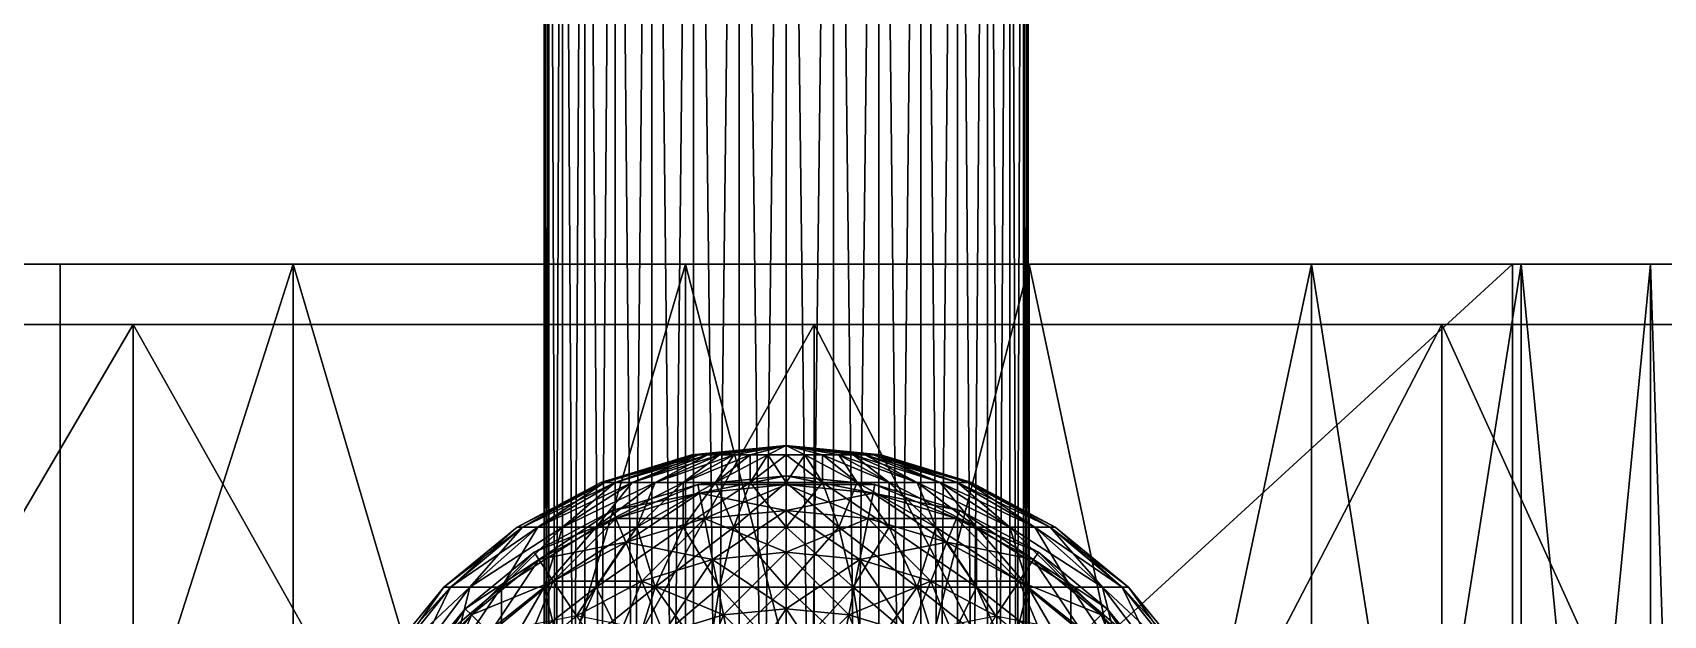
# Model space of a CAD drawing. Header units: millimetres. Extents: x -510 to 550, y -577 to 577.
# Drawn here: x 20.1 to 74, y 500.4 to 519.6 of the extents above; entities that cross this region are included whole.
import ezdxf

# ---------------------------------------------------------------- set-up
doc = ezdxf.new("R2010")
doc.units = ezdxf.units.MM
for name, color, linetype, true_color in [('mid_left_caster_housing', 7, 'Continuous', 0x5c6b75), ('middle_left_fork_top', 7, 'Continuous', 0x5c6b75), ('structure_left_middle_bridge', 7, 'Continuous', 0x5c6b75), ('structure_left_middle_kingpin', 7, 'Continuous', 0x5c6b75), ('wheel_mid_left_visual_0', 7, 'Continuous', 0x14171a), ('wheel_mid_left_visual_1', 7, 'Continuous', 0x7a858c)]:
    doc.layers.add(name, color=color, linetype=linetype, true_color=true_color)

msp = doc.modelspace()

# ---------------------------------------------------------------- linework, layer by layer
at = {"layer": 'mid_left_caster_housing', "true_color": 0x5c6b75}
for points in [[(21, 468, -138), (69, 512, -138), (69, 468, -138)], [(21, 468, -138), (21, 512, -138), (69, 512, -138)], [(21, 468, -82), (69, 468, -82), (69, 512, -82)], [(21, 468, -82), (69, 512, -82), (21, 512, -82)], [(69, 512, -138), (21, 512, -138), (21, 512, -82)], [(69, 512, -138), (21, 512, -82), (69, 512, -82)], [(21, 512, -138), (21, 468, -138), (21, 468, -82)], [(21, 512, -138), (21, 468, -82), (21, 512, -82)], [(69, 468, -138), (69, 512, -138), (69, 512, -82)], [(69, 468, -138), (69, 512, -82), (69, 468, -82)]]:
    msp.add_3dface(points, dxfattribs=at)
at = {"layer": 'middle_left_fork_top', "true_color": 0x5c6b75}
for points in [[(37.154, 555, -143.439), (37, 555, -145), (37, 425, -145)], [(37.154, 555, -143.439), (37, 425, -145), (37.154, 425, -143.439)], [(37, 555, -145), (37.154, 555, -146.561), (37.154, 425, -146.561)], [(37, 555, -145), (37.154, 425, -146.561), (37, 425, -145)], [(37.609, 555, -141.939), (37.154, 555, -143.439), (37.154, 425, -143.439)], [(37.609, 555, -141.939), (37.154, 425, -143.439), (37.609, 425, -141.939)], [(37.154, 555, -146.561), (37.609, 555, -148.061), (37.609, 425, -148.061)], [(37.154, 555, -146.561), (37.609, 425, -148.061), (37.154, 425, -146.561)], [(38.348, 555, -140.555), (37.609, 555, -141.939), (37.609, 425, -141.939)], [(38.348, 555, -140.555), (37.609, 425, -141.939), (38.348, 425, -140.555)], [(37.609, 555, -148.061), (38.348, 555, -149.445), (38.348, 425, -149.445)], [(37.609, 555, -148.061), (38.348, 425, -149.445), (37.609, 425, -148.061)], [(39.343, 555, -139.343), (38.348, 555, -140.555), (38.348, 425, -140.555)], [(39.343, 555, -139.343), (38.348, 425, -140.555), (39.343, 425, -139.343)], [(38.348, 555, -149.445), (39.343, 555, -150.657), (39.343, 425, -150.657)], [(38.348, 555, -149.445), (39.343, 425, -150.657), (38.348, 425, -149.445)], [(40.555, 555, -138.348), (39.343, 555, -139.343), (39.343, 425, -139.343)], [(40.555, 555, -138.348), (39.343, 425, -139.343), (40.555, 425, -138.348)], [(39.343, 555, -150.657), (40.555, 555, -151.652), (40.555, 425, -151.652)], [(39.343, 555, -150.657), (40.555, 425, -151.652), (39.343, 425, -150.657)], [(41.939, 555, -137.609), (40.555, 555, -138.348), (40.555, 425, -138.348)], [(41.939, 555, -137.609), (40.555, 425, -138.348), (41.939, 425, -137.609)], [(40.555, 555, -151.652), (41.939, 555, -152.391), (41.939, 425, -152.391)], [(40.555, 555, -151.652), (41.939, 425, -152.391), (40.555, 425, -151.652)], [(43.439, 555, -137.154), (41.939, 555, -137.609), (41.939, 425, -137.609)], [(43.439, 555, -137.154), (41.939, 425, -137.609), (43.439, 425, -137.154)], [(41.939, 555, -152.391), (43.439, 555, -152.846), (43.439, 425, -152.846)], [(41.939, 555, -152.391), (43.439, 425, -152.846), (41.939, 425, -152.391)], [(45, 555, -137), (43.439, 555, -137.154), (43.439, 425, -137.154)], [(45, 555, -137), (43.439, 425, -137.154), (45, 425, -137)], [(43.439, 555, -152.846), (45, 555, -153), (45, 425, -153)], [(43.439, 555, -152.846), (45, 425, -153), (43.439, 425, -152.846)], [(46.561, 555, -137.154), (45, 555, -137), (45, 425, -137)], [(46.561, 555, -137.154), (45, 425, -137), (46.561, 425, -137.154)], [(45, 555, -153), (46.561, 555, -152.846), (46.561, 425, -152.846)], [(45, 555, -153), (46.561, 425, -152.846), (45, 425, -153)], [(48.061, 555, -137.609), (46.561, 555, -137.154), (46.561, 425, -137.154)], [(48.061, 555, -137.609), (46.561, 425, -137.154), (48.061, 425, -137.609)], [(46.561, 555, -152.846), (48.061, 555, -152.391), (48.061, 425, -152.391)], [(46.561, 555, -152.846), (48.061, 425, -152.391), (46.561, 425, -152.846)], [(49.445, 555, -138.348), (48.061, 555, -137.609), (48.061, 425, -137.609)], [(49.445, 555, -138.348), (48.061, 425, -137.609), (49.445, 425, -138.348)], [(48.061, 555, -152.391), (49.445, 555, -151.652), (49.445, 425, -151.652)], [(48.061, 555, -152.391), (49.445, 425, -151.652), (48.061, 425, -152.391)], [(50.657, 555, -139.343), (49.445, 555, -138.348), (49.445, 425, -138.348)], [(50.657, 555, -139.343), (49.445, 425, -138.348), (50.657, 425, -139.343)], [(49.445, 555, -151.652), (50.657, 555, -150.657), (50.657, 425, -150.657)], [(49.445, 555, -151.652), (50.657, 425, -150.657), (49.445, 425, -151.652)], [(51.652, 555, -140.555), (50.657, 555, -139.343), (50.657, 425, -139.343)], [(51.652, 555, -140.555), (50.657, 425, -139.343), (51.652, 425, -140.555)], [(50.657, 555, -150.657), (51.652, 555, -149.445), (51.652, 425, -149.445)], [(50.657, 555, -150.657), (51.652, 425, -149.445), (50.657, 425, -150.657)], [(52.391, 555, -141.939), (51.652, 555, -140.555), (51.652, 425, -140.555)], [(52.391, 555, -141.939), (51.652, 425, -140.555), (52.391, 425, -141.939)], [(51.652, 555, -149.445), (52.391, 555, -148.061), (52.391, 425, -148.061)], [(51.652, 555, -149.445), (52.391, 425, -148.061), (51.652, 425, -149.445)], [(52.846, 555, -143.439), (52.391, 555, -141.939), (52.391, 425, -141.939)], [(52.846, 555, -143.439), (52.391, 425, -141.939), (52.846, 425, -143.439)], [(52.391, 555, -148.061), (52.846, 555, -146.561), (52.846, 425, -146.561)], [(52.391, 555, -148.061), (52.846, 425, -146.561), (52.391, 425, -148.061)], [(53, 555, -145), (52.846, 555, -143.439), (52.846, 425, -143.439)], [(53, 555, -145), (52.846, 425, -143.439), (53, 425, -145)], [(52.846, 555, -146.561), (53, 555, -145), (53, 425, -145)], [(52.846, 555, -146.561), (53, 425, -145), (52.846, 425, -146.561)]]:
    msp.add_3dface(points, dxfattribs=at)
at = {"layer": 'structure_left_middle_bridge', "true_color": 0x5c6b75}
for points in [[(41.939, 505.693, -109.391), (41.879, 505.693, -110), (38.877, 504.782, -110)], [(41.939, 505.693, -109.391), (38.877, 504.782, -110), (38.995, 504.782, -108.805)], [(41.879, 505.693, -110), (38.995, 504.782, -111.195), (38.877, 504.782, -110)], [(42.116, 505.693, -108.805), (41.939, 505.693, -109.391), (38.995, 504.782, -108.805)], [(42.116, 505.693, -108.805), (38.995, 504.782, -108.805), (39.343, 504.782, -107.657)], [(41.879, 505.693, -110), (41.939, 505.693, -110.609), (38.995, 504.782, -111.195)], [(41.939, 505.693, -110.609), (39.343, 504.782, -112.343), (38.995, 504.782, -111.195)], [(42.405, 505.693, -108.266), (42.116, 505.693, -108.805), (39.343, 504.782, -107.657)], [(42.405, 505.693, -108.266), (39.343, 504.782, -107.657), (39.909, 504.782, -106.598)], [(41.939, 505.693, -110.609), (42.116, 505.693, -111.195), (39.343, 504.782, -112.343)], [(42.116, 505.693, -111.195), (39.909, 504.782, -113.402), (39.343, 504.782, -112.343)], [(42.793, 505.693, -107.793), (42.405, 505.693, -108.266), (39.909, 504.782, -106.598)], [(42.793, 505.693, -107.793), (39.909, 504.782, -106.598), (40.67, 504.782, -105.67)], [(42.116, 505.693, -111.195), (42.405, 505.693, -111.734), (39.909, 504.782, -113.402)], [(42.405, 505.693, -111.734), (40.67, 504.782, -114.33), (39.909, 504.782, -113.402)], [(43.266, 505.693, -107.405), (42.793, 505.693, -107.793), (40.67, 504.782, -105.67)], [(43.266, 505.693, -107.405), (40.67, 504.782, -105.67), (41.598, 504.782, -104.909)], [(42.405, 505.693, -111.734), (42.793, 505.693, -112.207), (40.67, 504.782, -114.33)], [(42.793, 505.693, -112.207), (41.598, 504.782, -115.091), (40.67, 504.782, -114.33)], [(43.805, 505.693, -107.116), (43.266, 505.693, -107.405), (41.598, 504.782, -104.909)], [(43.805, 505.693, -107.116), (41.598, 504.782, -104.909), (42.657, 504.782, -104.343)], [(42.793, 505.693, -112.207), (43.266, 505.693, -112.595), (41.598, 504.782, -115.091)], [(43.266, 505.693, -112.595), (42.657, 504.782, -115.657), (41.598, 504.782, -115.091)], [(45, 506, -110), (41.879, 505.693, -110), (41.939, 505.693, -109.391)], [(45, 506, -110), (41.939, 505.693, -110.609), (41.879, 505.693, -110)], [(45, 506, -110), (41.939, 505.693, -109.391), (42.116, 505.693, -108.805)], [(45, 506, -110), (42.116, 505.693, -111.195), (41.939, 505.693, -110.609)], [(45, 506, -110), (42.116, 505.693, -108.805), (42.405, 505.693, -108.266)], [(45, 506, -110), (42.405, 505.693, -111.734), (42.116, 505.693, -111.195)], [(45, 506, -110), (42.405, 505.693, -108.266), (42.793, 505.693, -107.793)], [(45, 506, -110), (42.793, 505.693, -112.207), (42.405, 505.693, -111.734)], [(44.391, 505.693, -106.939), (43.805, 505.693, -107.116), (42.657, 504.782, -104.343)], [(44.391, 505.693, -106.939), (42.657, 504.782, -104.343), (43.805, 504.782, -103.995)], [(43.266, 505.693, -112.595), (43.805, 505.693, -112.884), (42.657, 504.782, -115.657)], [(43.805, 505.693, -112.884), (43.805, 504.782, -116.005), (42.657, 504.782, -115.657)], [(45, 506, -110), (42.793, 505.693, -107.793), (43.266, 505.693, -107.405)], [(45, 506, -110), (43.266, 505.693, -112.595), (42.793, 505.693, -112.207)], [(45, 506, -110), (43.266, 505.693, -107.405), (43.805, 505.693, -107.116)], [(45, 506, -110), (43.805, 505.693, -112.884), (43.266, 505.693, -112.595)], [(45, 506, -110), (43.805, 505.693, -107.116), (44.391, 505.693, -106.939)], [(45, 506, -110), (44.391, 505.693, -113.061), (43.805, 505.693, -112.884)], [(45, 505.693, -106.879), (44.391, 505.693, -106.939), (43.805, 504.782, -103.995)], [(45, 505.693, -106.879), (43.805, 504.782, -103.995), (45, 504.782, -103.877)], [(43.805, 505.693, -112.884), (44.391, 505.693, -113.061), (43.805, 504.782, -116.005)], [(44.391, 505.693, -113.061), (45, 504.782, -116.123), (43.805, 504.782, -116.005)], [(45, 506, -110), (44.391, 505.693, -106.939), (45, 505.693, -106.879)], [(45, 506, -110), (45, 505.693, -113.121), (44.391, 505.693, -113.061)], [(44.391, 505.693, -113.061), (45, 505.693, -113.121), (45, 504.782, -116.123)], [(45, 506, -110), (48.061, 505.693, -109.391), (48.121, 505.693, -110)], [(45, 506, -110), (47.884, 505.693, -108.805), (48.061, 505.693, -109.391)], [(45, 506, -110), (47.595, 505.693, -108.266), (47.884, 505.693, -108.805)], [(45, 506, -110), (47.207, 505.693, -107.793), (47.595, 505.693, -108.266)], [(45, 506, -110), (46.734, 505.693, -107.405), (47.207, 505.693, -107.793)], [(45, 506, -110), (46.195, 505.693, -107.116), (46.734, 505.693, -107.405)], [(45, 506, -110), (45.609, 505.693, -106.939), (46.195, 505.693, -107.116)], [(45, 506, -110), (45, 505.693, -106.879), (45.609, 505.693, -106.939)], [(45, 506, -110), (45.609, 505.693, -113.061), (45, 505.693, -113.121)], [(45, 506, -110), (46.195, 505.693, -112.884), (45.609, 505.693, -113.061)], [(45, 506, -110), (46.734, 505.693, -112.595), (46.195, 505.693, -112.884)], [(45, 506, -110), (47.207, 505.693, -112.207), (46.734, 505.693, -112.595)], [(45, 506, -110), (47.595, 505.693, -111.734), (47.207, 505.693, -112.207)], [(45, 506, -110), (47.884, 505.693, -111.195), (47.595, 505.693, -111.734)], [(45, 506, -110), (48.061, 505.693, -110.609), (47.884, 505.693, -111.195)], [(45, 506, -110), (48.121, 505.693, -110), (48.061, 505.693, -110.609)], [(45.609, 505.693, -106.939), (45, 505.693, -106.879), (45, 504.782, -103.877)], [(45.609, 505.693, -106.939), (45, 504.782, -103.877), (46.195, 504.782, -103.995)], [(45, 505.693, -113.121), (45.609, 505.693, -113.061), (46.195, 504.782, -116.005)], [(45, 505.693, -113.121), (46.195, 504.782, -116.005), (45, 504.782, -116.123)], [(46.195, 505.693, -107.116), (45.609, 505.693, -106.939), (46.195, 504.782, -103.995)], [(45.609, 505.693, -113.061), (46.195, 505.693, -112.884), (47.343, 504.782, -115.657)], [(45.609, 505.693, -113.061), (47.343, 504.782, -115.657), (46.195, 504.782, -116.005)], [(46.734, 505.693, -107.405), (46.195, 505.693, -107.116), (47.343, 504.782, -104.343)], [(46.195, 505.693, -107.116), (46.195, 504.782, -103.995), (47.343, 504.782, -104.343)], [(46.195, 505.693, -112.884), (46.734, 505.693, -112.595), (48.402, 504.782, -115.091)], [(46.195, 505.693, -112.884), (48.402, 504.782, -115.091), (47.343, 504.782, -115.657)], [(47.207, 505.693, -107.793), (46.734, 505.693, -107.405), (48.402, 504.782, -104.909)], [(46.734, 505.693, -107.405), (47.343, 504.782, -104.343), (48.402, 504.782, -104.909)], [(46.734, 505.693, -112.595), (47.207, 505.693, -112.207), (49.33, 504.782, -114.33)], [(46.734, 505.693, -112.595), (49.33, 504.782, -114.33), (48.402, 504.782, -115.091)], [(47.595, 505.693, -108.266), (47.207, 505.693, -107.793), (49.33, 504.782, -105.67)], [(47.207, 505.693, -107.793), (48.402, 504.782, -104.909), (49.33, 504.782, -105.67)], [(47.207, 505.693, -112.207), (47.595, 505.693, -111.734), (50.091, 504.782, -113.402)], [(47.207, 505.693, -112.207), (50.091, 504.782, -113.402), (49.33, 504.782, -114.33)], [(47.884, 505.693, -108.805), (47.595, 505.693, -108.266), (50.091, 504.782, -106.598)], [(47.595, 505.693, -108.266), (49.33, 504.782, -105.67), (50.091, 504.782, -106.598)], [(47.595, 505.693, -111.734), (47.884, 505.693, -111.195), (50.657, 504.782, -112.343)], [(47.595, 505.693, -111.734), (50.657, 504.782, -112.343), (50.091, 504.782, -113.402)], [(48.061, 505.693, -109.391), (47.884, 505.693, -108.805), (50.657, 504.782, -107.657)], [(47.884, 505.693, -108.805), (50.091, 504.782, -106.598), (50.657, 504.782, -107.657)], [(47.884, 505.693, -111.195), (48.061, 505.693, -110.609), (51.005, 504.782, -111.195)], [(47.884, 505.693, -111.195), (51.005, 504.782, -111.195), (50.657, 504.782, -112.343)], [(48.121, 505.693, -110), (48.061, 505.693, -109.391), (51.005, 504.782, -108.805)], [(48.061, 505.693, -109.391), (50.657, 504.782, -107.657), (51.005, 504.782, -108.805)], [(48.061, 505.693, -110.609), (48.121, 505.693, -110), (51.123, 504.782, -110)], [(48.061, 505.693, -110.609), (51.123, 504.782, -110), (51.005, 504.782, -111.195)], [(48.121, 505.693, -110), (51.005, 504.782, -108.805), (51.123, 504.782, -110)], [(38.995, 504.782, -108.805), (38.877, 504.782, -110), (36.111, 503.304, -110)], [(38.995, 504.782, -108.805), (36.111, 503.304, -110), (36.282, 503.304, -108.266)], [(38.877, 504.782, -110), (36.282, 503.304, -111.734), (36.111, 503.304, -110)], [(39.343, 504.782, -107.657), (38.995, 504.782, -108.805), (36.282, 503.304, -108.266)], [(39.343, 504.782, -107.657), (36.282, 503.304, -108.266), (36.788, 503.304, -106.598)], [(38.877, 504.782, -110), (38.995, 504.782, -111.195), (36.282, 503.304, -111.734)], [(38.995, 504.782, -111.195), (36.788, 503.304, -113.402), (36.282, 503.304, -111.734)], [(39.909, 504.782, -106.598), (39.343, 504.782, -107.657), (36.788, 503.304, -106.598)], [(39.909, 504.782, -106.598), (36.788, 503.304, -106.598), (37.609, 503.304, -105.061)], [(38.995, 504.782, -111.195), (39.343, 504.782, -112.343), (36.788, 503.304, -113.402)], [(39.343, 504.782, -112.343), (37.609, 503.304, -114.939), (36.788, 503.304, -113.402)], [(40.67, 504.782, -105.67), (39.909, 504.782, -106.598), (37.609, 503.304, -105.061)], [(40.67, 504.782, -105.67), (37.609, 503.304, -105.061), (38.714, 503.304, -103.714)], [(39.343, 504.782, -112.343), (39.909, 504.782, -113.402), (37.609, 503.304, -114.939)], [(39.909, 504.782, -113.402), (38.714, 503.304, -116.286), (37.609, 503.304, -114.939)], [(41.598, 504.782, -104.909), (40.67, 504.782, -105.67), (38.714, 503.304, -103.714)], [(41.598, 504.782, -104.909), (38.714, 503.304, -103.714), (40.061, 503.304, -102.609)], [(39.909, 504.782, -113.402), (40.67, 504.782, -114.33), (38.714, 503.304, -116.286)], [(40.67, 504.782, -114.33), (40.061, 503.304, -117.391), (38.714, 503.304, -116.286)], [(42.657, 504.782, -104.343), (41.598, 504.782, -104.909), (40.061, 503.304, -102.609)], [(42.657, 504.782, -104.343), (40.061, 503.304, -102.609), (41.598, 503.304, -101.788)], [(40.67, 504.782, -114.33), (41.598, 504.782, -115.091), (40.061, 503.304, -117.391)], [(41.598, 504.782, -115.091), (41.598, 503.304, -118.212), (40.061, 503.304, -117.391)], [(43.805, 504.782, -103.995), (42.657, 504.782, -104.343), (41.598, 503.304, -101.788)], [(43.805, 504.782, -103.995), (41.598, 503.304, -101.788), (43.266, 503.304, -101.282)], [(41.598, 504.782, -115.091), (42.657, 504.782, -115.657), (41.598, 503.304, -118.212)], [(42.657, 504.782, -115.657), (43.266, 503.304, -118.718), (41.598, 503.304, -118.212)], [(42.657, 504.782, -115.657), (43.805, 504.782, -116.005), (43.266, 503.304, -118.718)], [(45, 504.782, -103.877), (43.805, 504.782, -103.995), (43.266, 503.304, -101.282)], [(45, 504.782, -103.877), (43.266, 503.304, -101.282), (45, 503.304, -101.111)], [(43.805, 504.782, -116.005), (45, 503.304, -118.889), (43.266, 503.304, -118.718)], [(43.805, 504.782, -116.005), (45, 504.782, -116.123), (45, 503.304, -118.889)], [(46.195, 504.782, -103.995), (45, 504.782, -103.877), (45, 503.304, -101.111)], [(46.195, 504.782, -103.995), (45, 503.304, -101.111), (46.734, 503.304, -101.282)], [(45, 504.782, -116.123), (46.195, 504.782, -116.005), (46.734, 503.304, -118.718)], [(45, 504.782, -116.123), (46.734, 503.304, -118.718), (45, 503.304, -118.889)], [(47.343, 504.782, -104.343), (46.195, 504.782, -103.995), (46.734, 503.304, -101.282)], [(46.195, 504.782, -116.005), (47.343, 504.782, -115.657), (48.402, 503.304, -118.212)], [(46.195, 504.782, -116.005), (48.402, 503.304, -118.212), (46.734, 503.304, -118.718)], [(47.343, 504.782, -104.343), (46.734, 503.304, -101.282), (48.402, 503.304, -101.788)], [(48.402, 504.782, -104.909), (47.343, 504.782, -104.343), (48.402, 503.304, -101.788)], [(47.343, 504.782, -115.657), (48.402, 504.782, -115.091), (49.939, 503.304, -117.391)], [(47.343, 504.782, -115.657), (49.939, 503.304, -117.391), (48.402, 503.304, -118.212)], [(49.33, 504.782, -105.67), (48.402, 504.782, -104.909), (49.939, 503.304, -102.609)], [(48.402, 504.782, -104.909), (48.402, 503.304, -101.788), (49.939, 503.304, -102.609)], [(48.402, 504.782, -115.091), (49.33, 504.782, -114.33), (51.286, 503.304, -116.286)], [(48.402, 504.782, -115.091), (51.286, 503.304, -116.286), (49.939, 503.304, -117.391)], [(50.091, 504.782, -106.598), (49.33, 504.782, -105.67), (51.286, 503.304, -103.714)], [(49.33, 504.782, -105.67), (49.939, 503.304, -102.609), (51.286, 503.304, -103.714)], [(49.33, 504.782, -114.33), (50.091, 504.782, -113.402), (52.391, 503.304, -114.939)], [(49.33, 504.782, -114.33), (52.391, 503.304, -114.939), (51.286, 503.304, -116.286)], [(50.657, 504.782, -107.657), (50.091, 504.782, -106.598), (52.391, 503.304, -105.061)], [(50.091, 504.782, -106.598), (51.286, 503.304, -103.714), (52.391, 503.304, -105.061)], [(50.091, 504.782, -113.402), (50.657, 504.782, -112.343), (53.212, 503.304, -113.402)], [(50.091, 504.782, -113.402), (53.212, 503.304, -113.402), (52.391, 503.304, -114.939)], [(51.005, 504.782, -108.805), (50.657, 504.782, -107.657), (53.212, 503.304, -106.598)], [(50.657, 504.782, -107.657), (52.391, 503.304, -105.061), (53.212, 503.304, -106.598)], [(50.657, 504.782, -112.343), (51.005, 504.782, -111.195), (53.718, 503.304, -111.734)], [(50.657, 504.782, -112.343), (53.718, 503.304, -111.734), (53.212, 503.304, -113.402)], [(51.123, 504.782, -110), (51.005, 504.782, -108.805), (53.718, 503.304, -108.266)], [(51.005, 504.782, -108.805), (53.212, 503.304, -106.598), (53.718, 503.304, -108.266)], [(51.005, 504.782, -111.195), (51.123, 504.782, -110), (53.889, 503.304, -110)], [(51.005, 504.782, -111.195), (53.889, 503.304, -110), (53.718, 503.304, -111.734)], [(51.123, 504.782, -110), (53.718, 503.304, -108.266), (53.889, 503.304, -110)], [(36.282, 503.304, -108.266), (36.111, 503.304, -110), (33.686, 501.314, -110)], [(36.282, 503.304, -108.266), (33.686, 501.314, -110), (33.904, 501.314, -107.793)], [(36.111, 503.304, -110), (33.904, 501.314, -112.207), (33.686, 501.314, -110)], [(36.788, 503.304, -106.598), (36.282, 503.304, -108.266), (33.904, 501.314, -107.793)], [(36.788, 503.304, -106.598), (33.904, 501.314, -107.793), (34.547, 501.314, -105.67)], [(36.111, 503.304, -110), (36.282, 503.304, -111.734), (33.904, 501.314, -112.207)], [(36.282, 503.304, -111.734), (34.547, 501.314, -114.33), (33.904, 501.314, -112.207)], [(37.609, 503.304, -105.061), (36.788, 503.304, -106.598), (34.547, 501.314, -105.67)], [(37.609, 503.304, -105.061), (34.547, 501.314, -105.67), (35.593, 501.314, -103.714)], [(36.282, 503.304, -111.734), (36.788, 503.304, -113.402), (34.547, 501.314, -114.33)], [(36.788, 503.304, -113.402), (35.593, 501.314, -116.286), (34.547, 501.314, -114.33)], [(38.714, 503.304, -103.714), (37.609, 503.304, -105.061), (35.593, 501.314, -103.714)], [(38.714, 503.304, -103.714), (35.593, 501.314, -103.714), (37, 501.314, -102)], [(36.788, 503.304, -113.402), (37.609, 503.304, -114.939), (35.593, 501.314, -116.286)], [(37.609, 503.304, -114.939), (37, 501.314, -118), (35.593, 501.314, -116.286)], [(40.061, 503.304, -102.609), (38.714, 503.304, -103.714), (37, 501.314, -102)], [(40.061, 503.304, -102.609), (37, 501.314, -102), (38.714, 501.314, -100.593)], [(37.609, 503.304, -114.939), (38.714, 503.304, -116.286), (37, 501.314, -118)], [(38.714, 503.304, -116.286), (38.714, 501.314, -119.407), (37, 501.314, -118)], [(41.598, 503.304, -101.788), (40.061, 503.304, -102.609), (38.714, 501.314, -100.593)], [(41.598, 503.304, -101.788), (38.714, 501.314, -100.593), (40.67, 501.314, -99.547)], [(38.714, 503.304, -116.286), (40.061, 503.304, -117.391), (38.714, 501.314, -119.407)], [(40.061, 503.304, -117.391), (40.67, 501.314, -120.453), (38.714, 501.314, -119.407)], [(40.061, 503.304, -117.391), (41.598, 503.304, -118.212), (40.67, 501.314, -120.453)], [(43.266, 503.304, -101.282), (41.598, 503.304, -101.788), (40.67, 501.314, -99.547)], [(43.266, 503.304, -101.282), (40.67, 501.314, -99.547), (42.793, 501.314, -98.904)], [(41.598, 503.304, -118.212), (42.793, 501.314, -121.096), (40.67, 501.314, -120.453)], [(41.598, 503.304, -118.212), (43.266, 503.304, -118.718), (42.793, 501.314, -121.096)], [(45, 503.304, -101.111), (43.266, 503.304, -101.282), (42.793, 501.314, -98.904)], [(45, 503.304, -101.111), (42.793, 501.314, -98.904), (45, 501.314, -98.686)], [(43.266, 503.304, -118.718), (45, 501.314, -121.314), (42.793, 501.314, -121.096)], [(43.266, 503.304, -118.718), (45, 503.304, -118.889), (45, 501.314, -121.314)], [(46.734, 503.304, -101.282), (45, 503.304, -101.111), (45, 501.314, -98.686)], [(46.734, 503.304, -101.282), (45, 501.314, -98.686), (47.207, 501.314, -98.904)], [(45, 503.304, -118.889), (46.734, 503.304, -118.718), (47.207, 501.314, -121.096)], [(45, 503.304, -118.889), (47.207, 501.314, -121.096), (45, 501.314, -121.314)], [(48.402, 503.304, -101.788), (46.734, 503.304, -101.282), (47.207, 501.314, -98.904)], [(46.734, 503.304, -118.718), (48.402, 503.304, -118.212), (49.33, 501.314, -120.453)], [(46.734, 503.304, -118.718), (49.33, 501.314, -120.453), (47.207, 501.314, -121.096)], [(48.402, 503.304, -101.788), (47.207, 501.314, -98.904), (49.33, 501.314, -99.547)], [(49.939, 503.304, -102.609), (48.402, 503.304, -101.788), (49.33, 501.314, -99.547)], [(48.402, 503.304, -118.212), (49.939, 503.304, -117.391), (51.286, 501.314, -119.407)], [(48.402, 503.304, -118.212), (51.286, 501.314, -119.407), (49.33, 501.314, -120.453)], [(49.939, 503.304, -102.609), (49.33, 501.314, -99.547), (51.286, 501.314, -100.593)], [(51.286, 503.304, -103.714), (49.939, 503.304, -102.609), (51.286, 501.314, -100.593)], [(49.939, 503.304, -117.391), (51.286, 503.304, -116.286), (53, 501.314, -118)], [(49.939, 503.304, -117.391), (53, 501.314, -118), (51.286, 501.314, -119.407)], [(52.391, 503.304, -105.061), (51.286, 503.304, -103.714), (53, 501.314, -102)], [(51.286, 503.304, -103.714), (51.286, 501.314, -100.593), (53, 501.314, -102)], [(51.286, 503.304, -116.286), (52.391, 503.304, -114.939), (54.407, 501.314, -116.286)], [(51.286, 503.304, -116.286), (54.407, 501.314, -116.286), (53, 501.314, -118)], [(53.212, 503.304, -106.598), (52.391, 503.304, -105.061), (54.407, 501.314, -103.714)], [(52.391, 503.304, -105.061), (53, 501.314, -102), (54.407, 501.314, -103.714)], [(52.391, 503.304, -114.939), (53.212, 503.304, -113.402), (55.453, 501.314, -114.33)], [(52.391, 503.304, -114.939), (55.453, 501.314, -114.33), (54.407, 501.314, -116.286)], [(53.718, 503.304, -108.266), (53.212, 503.304, -106.598), (55.453, 501.314, -105.67)], [(53.212, 503.304, -106.598), (54.407, 501.314, -103.714), (55.453, 501.314, -105.67)], [(53.212, 503.304, -113.402), (53.718, 503.304, -111.734), (56.096, 501.314, -112.207)], [(53.212, 503.304, -113.402), (56.096, 501.314, -112.207), (55.453, 501.314, -114.33)], [(53.889, 503.304, -110), (53.718, 503.304, -108.266), (56.096, 501.314, -107.793)], [(53.718, 503.304, -108.266), (55.453, 501.314, -105.67), (56.096, 501.314, -107.793)], [(53.718, 503.304, -111.734), (53.889, 503.304, -110), (56.314, 501.314, -110)], [(53.718, 503.304, -111.734), (56.314, 501.314, -110), (56.096, 501.314, -112.207)], [(53.889, 503.304, -110), (56.096, 501.314, -107.793), (56.314, 501.314, -110)], [(33.904, 501.314, -107.793), (33.686, 501.314, -110), (31.696, 498.889, -110)], [(33.904, 501.314, -107.793), (31.696, 498.889, -110), (31.952, 498.889, -107.405)], [(33.686, 501.314, -110), (31.952, 498.889, -112.595), (31.696, 498.889, -110)], [(34.547, 501.314, -105.67), (33.904, 501.314, -107.793), (31.952, 498.889, -107.405)], [(34.547, 501.314, -105.67), (31.952, 498.889, -107.405), (32.709, 498.889, -104.909)], [(33.686, 501.314, -110), (33.904, 501.314, -112.207), (31.952, 498.889, -112.595)], [(33.904, 501.314, -112.207), (32.709, 498.889, -115.091), (31.952, 498.889, -112.595)], [(35.593, 501.314, -103.714), (34.547, 501.314, -105.67), (32.709, 498.889, -104.909)], [(35.593, 501.314, -103.714), (32.709, 498.889, -104.909), (33.939, 498.889, -102.609)], [(33.904, 501.314, -112.207), (34.547, 501.314, -114.33), (32.709, 498.889, -115.091)], [(34.547, 501.314, -114.33), (33.939, 498.889, -117.391), (32.709, 498.889, -115.091)], [(37, 501.314, -102), (35.593, 501.314, -103.714), (33.939, 498.889, -102.609)], [(37, 501.314, -102), (33.939, 498.889, -102.609), (35.593, 498.889, -100.593)], [(34.547, 501.314, -114.33), (35.593, 501.314, -116.286), (33.939, 498.889, -117.391)], [(35.593, 501.314, -116.286), (35.593, 498.889, -119.407), (33.939, 498.889, -117.391)], [(38.714, 501.314, -100.593), (37, 501.314, -102), (35.593, 498.889, -100.593)], [(38.714, 501.314, -100.593), (35.593, 498.889, -100.593), (37.609, 498.889, -98.939)], [(35.593, 501.314, -116.286), (37, 501.314, -118), (35.593, 498.889, -119.407)], [(37, 501.314, -118), (37.609, 498.889, -121.061), (35.593, 498.889, -119.407)], [(37, 501.314, -118), (38.714, 501.314, -119.407), (37.609, 498.889, -121.061)], [(40.67, 501.314, -99.547), (38.714, 501.314, -100.593), (37.609, 498.889, -98.939)], [(40.67, 501.314, -99.547), (37.609, 498.889, -98.939), (39.909, 498.889, -97.709)], [(38.714, 501.314, -119.407), (39.909, 498.889, -122.291), (37.609, 498.889, -121.061)], [(38.714, 501.314, -119.407), (40.67, 501.314, -120.453), (39.909, 498.889, -122.291)], [(42.793, 501.314, -98.904), (40.67, 501.314, -99.547), (39.909, 498.889, -97.709)], [(42.793, 501.314, -98.904), (39.909, 498.889, -97.709), (42.405, 498.889, -96.952)], [(40.67, 501.314, -120.453), (42.405, 498.889, -123.048), (39.909, 498.889, -122.291)], [(40.67, 501.314, -120.453), (42.793, 501.314, -121.096), (42.405, 498.889, -123.048)], [(45, 501.314, -98.686), (42.793, 501.314, -98.904), (42.405, 498.889, -96.952)], [(45, 501.314, -98.686), (42.405, 498.889, -96.952), (45, 498.889, -96.696)], [(42.793, 501.314, -121.096), (45, 498.889, -123.304), (42.405, 498.889, -123.048)], [(42.793, 501.314, -121.096), (45, 501.314, -121.314), (45, 498.889, -123.304)], [(47.207, 501.314, -98.904), (45, 501.314, -98.686), (45, 498.889, -96.696)], [(47.207, 501.314, -98.904), (45, 498.889, -96.696), (47.595, 498.889, -96.952)], [(45, 501.314, -121.314), (47.207, 501.314, -121.096), (47.595, 498.889, -123.048)], [(45, 501.314, -121.314), (47.595, 498.889, -123.048), (45, 498.889, -123.304)], [(49.33, 501.314, -99.547), (47.207, 501.314, -98.904), (47.595, 498.889, -96.952)], [(47.207, 501.314, -121.096), (49.33, 501.314, -120.453), (50.091, 498.889, -122.291)], [(47.207, 501.314, -121.096), (50.091, 498.889, -122.291), (47.595, 498.889, -123.048)], [(49.33, 501.314, -99.547), (47.595, 498.889, -96.952), (50.091, 498.889, -97.709)], [(51.286, 501.314, -100.593), (49.33, 501.314, -99.547), (50.091, 498.889, -97.709)], [(49.33, 501.314, -120.453), (51.286, 501.314, -119.407), (52.391, 498.889, -121.061)], [(49.33, 501.314, -120.453), (52.391, 498.889, -121.061), (50.091, 498.889, -122.291)], [(51.286, 501.314, -100.593), (50.091, 498.889, -97.709), (52.391, 498.889, -98.939)], [(53, 501.314, -102), (51.286, 501.314, -100.593), (52.391, 498.889, -98.939)], [(51.286, 501.314, -119.407), (53, 501.314, -118), (54.407, 498.889, -119.407)], [(51.286, 501.314, -119.407), (54.407, 498.889, -119.407), (52.391, 498.889, -121.061)], [(53, 501.314, -102), (52.391, 498.889, -98.939), (54.407, 498.889, -100.593)], [(54.407, 501.314, -103.714), (53, 501.314, -102), (54.407, 498.889, -100.593)], [(53, 501.314, -118), (54.407, 501.314, -116.286), (56.061, 498.889, -117.391)], [(53, 501.314, -118), (56.061, 498.889, -117.391), (54.407, 498.889, -119.407)], [(55.453, 501.314, -105.67), (54.407, 501.314, -103.714), (56.061, 498.889, -102.609)], [(54.407, 501.314, -103.714), (54.407, 498.889, -100.593), (56.061, 498.889, -102.609)], [(54.407, 501.314, -116.286), (55.453, 501.314, -114.33), (57.291, 498.889, -115.091)], [(54.407, 501.314, -116.286), (57.291, 498.889, -115.091), (56.061, 498.889, -117.391)], [(56.096, 501.314, -107.793), (55.453, 501.314, -105.67), (57.291, 498.889, -104.909)], [(55.453, 501.314, -105.67), (56.061, 498.889, -102.609), (57.291, 498.889, -104.909)], [(55.453, 501.314, -114.33), (56.096, 501.314, -112.207), (58.048, 498.889, -112.595)], [(55.453, 501.314, -114.33), (58.048, 498.889, -112.595), (57.291, 498.889, -115.091)], [(56.314, 501.314, -110), (56.096, 501.314, -107.793), (58.048, 498.889, -107.405)], [(56.096, 501.314, -107.793), (57.291, 498.889, -104.909), (58.048, 498.889, -107.405)], [(56.096, 501.314, -112.207), (56.314, 501.314, -110), (58.304, 498.889, -110)], [(56.096, 501.314, -112.207), (58.304, 498.889, -110), (58.048, 498.889, -112.595)], [(56.314, 501.314, -110), (58.048, 498.889, -107.405), (58.304, 498.889, -110)]]:
    msp.add_3dface(points, dxfattribs=at)
at = {"layer": 'structure_left_middle_kingpin', "true_color": 0x5c6b75}
for points in [[(39.37, 503.592, -87.074), (42.074, 504.712, -90), (39.26, 503.858, -90)], [(39.26, 503.858, -90), (42.074, 504.712, -90), (42.074, 504.712, -145)], [(39.26, 503.858, -90), (42.074, 504.712, -145), (39.26, 503.858, -145)], [(39.26, 503.858, -145), (42.074, 504.712, -145), (42.13, 504.429, -147.926)], [(39.37, 503.592, -87.074), (42.13, 504.429, -87.074), (42.074, 504.712, -90)], [(42.13, 504.429, -87.074), (45, 505, -90), (42.074, 504.712, -90)], [(42.074, 504.712, -90), (45, 505, -90), (45, 505, -145)], [(42.074, 504.712, -90), (45, 505, -145), (42.074, 504.712, -145)], [(42.074, 504.712, -145), (45, 505, -145), (45, 504.712, -147.926)], [(42.074, 504.712, -145), (45, 504.712, -147.926), (42.13, 504.429, -147.926)], [(42.13, 504.429, -87.074), (45, 504.712, -87.074), (45, 505, -90)], [(42.296, 503.592, -84.26), (45, 504.712, -87.074), (42.13, 504.429, -87.074)], [(42.13, 504.429, -147.926), (45, 504.712, -147.926), (45, 503.858, -150.74)], [(42.296, 503.592, -84.26), (45, 503.858, -84.26), (45, 504.712, -87.074)], [(45, 504.712, -87.074), (47.926, 504.712, -90), (45, 505, -90)], [(45, 505, -90), (47.926, 504.712, -90), (47.926, 504.712, -145)], [(45, 505, -90), (47.926, 504.712, -145), (45, 505, -145)], [(45, 505, -145), (47.926, 504.712, -145), (47.87, 504.429, -147.926)], [(45, 505, -145), (47.87, 504.429, -147.926), (45, 504.712, -147.926)], [(45, 503.858, -84.26), (47.87, 504.429, -87.074), (45, 504.712, -87.074)], [(45, 504.712, -87.074), (47.87, 504.429, -87.074), (47.926, 504.712, -90)], [(45, 504.712, -147.926), (47.87, 504.429, -147.926), (47.704, 503.592, -150.74)], [(45, 504.712, -147.926), (47.704, 503.592, -150.74), (45, 503.858, -150.74)], [(47.87, 504.429, -87.074), (50.74, 503.858, -90), (47.926, 504.712, -90)], [(47.926, 504.712, -145), (50.63, 503.592, -147.926), (47.87, 504.429, -147.926)], [(47.926, 504.712, -90), (50.74, 503.858, -90), (50.74, 503.858, -145)], [(47.926, 504.712, -90), (50.74, 503.858, -145), (47.926, 504.712, -145)], [(47.926, 504.712, -145), (50.74, 503.858, -145), (50.63, 503.592, -147.926)], [(39.26, 503.858, -145), (42.13, 504.429, -147.926), (39.37, 503.592, -147.926)], [(39.697, 502.803, -84.26), (42.13, 504.429, -87.074), (39.37, 503.592, -87.074)], [(39.37, 503.592, -147.926), (42.13, 504.429, -147.926), (42.296, 503.592, -150.74)], [(39.697, 502.803, -84.26), (42.296, 503.592, -84.26), (42.13, 504.429, -87.074)], [(42.13, 504.429, -147.926), (45, 503.858, -150.74), (42.296, 503.592, -150.74)], [(45, 503.858, -84.26), (47.704, 503.592, -84.26), (47.87, 504.429, -87.074)], [(47.704, 503.592, -84.26), (50.63, 503.592, -87.074), (47.87, 504.429, -87.074)], [(47.87, 504.429, -147.926), (50.303, 502.803, -150.74), (47.704, 503.592, -150.74)], [(47.87, 504.429, -87.074), (50.63, 503.592, -87.074), (50.74, 503.858, -90)], [(47.87, 504.429, -147.926), (50.63, 503.592, -147.926), (50.303, 502.803, -150.74)], [(36.827, 502.232, -87.074), (39.26, 503.858, -90), (36.666, 502.472, -90)], [(36.666, 502.472, -90), (39.26, 503.858, -90), (39.26, 503.858, -145)], [(36.666, 502.472, -90), (39.26, 503.858, -145), (36.666, 502.472, -145)], [(36.666, 502.472, -145), (39.26, 503.858, -145), (39.37, 503.592, -147.926)], [(36.666, 502.472, -145), (39.37, 503.592, -147.926), (36.827, 502.232, -147.926)], [(36.827, 502.232, -87.074), (39.37, 503.592, -87.074), (39.26, 503.858, -90)], [(37.301, 501.523, -84.26), (39.37, 503.592, -87.074), (36.827, 502.232, -87.074)], [(36.827, 502.232, -147.926), (39.37, 503.592, -147.926), (39.697, 502.803, -150.74)], [(37.301, 501.523, -84.26), (39.697, 502.803, -84.26), (39.37, 503.592, -87.074)], [(39.37, 503.592, -147.926), (42.296, 503.592, -150.74), (39.697, 502.803, -150.74)], [(40.227, 501.523, -81.666), (42.296, 503.592, -84.26), (39.697, 502.803, -84.26)], [(39.697, 502.803, -150.74), (42.296, 503.592, -150.74), (42.567, 502.232, -153.334)], [(40.227, 501.523, -81.666), (42.567, 502.232, -81.666), (42.296, 503.592, -84.26)], [(42.567, 502.232, -81.666), (45, 503.858, -84.26), (42.296, 503.592, -84.26)], [(42.296, 503.592, -150.74), (45, 503.858, -150.74), (45, 502.472, -153.334)], [(42.296, 503.592, -150.74), (45, 502.472, -153.334), (42.567, 502.232, -153.334)], [(42.567, 502.232, -81.666), (45, 502.472, -81.666), (45, 503.858, -84.26)], [(45, 502.472, -81.666), (47.704, 503.592, -84.26), (45, 503.858, -84.26)], [(45, 503.858, -150.74), (47.704, 503.592, -150.74), (47.433, 502.232, -153.334)], [(45, 503.858, -150.74), (47.433, 502.232, -153.334), (45, 502.472, -153.334)], [(45, 502.472, -81.666), (47.433, 502.232, -81.666), (47.704, 503.592, -84.26)], [(47.433, 502.232, -81.666), (50.303, 502.803, -84.26), (47.704, 503.592, -84.26)], [(47.704, 503.592, -150.74), (49.773, 501.523, -153.334), (47.433, 502.232, -153.334)], [(47.704, 503.592, -84.26), (50.303, 502.803, -84.26), (50.63, 503.592, -87.074)], [(47.704, 503.592, -150.74), (50.303, 502.803, -150.74), (49.773, 501.523, -153.334)], [(50.303, 502.803, -84.26), (53.173, 502.232, -87.074), (50.63, 503.592, -87.074)], [(50.63, 503.592, -147.926), (52.699, 501.523, -150.74), (50.303, 502.803, -150.74)], [(50.63, 503.592, -87.074), (53.334, 502.472, -90), (50.74, 503.858, -90)], [(50.74, 503.858, -145), (53.173, 502.232, -147.926), (50.63, 503.592, -147.926)], [(50.63, 503.592, -87.074), (53.173, 502.232, -87.074), (53.334, 502.472, -90)], [(50.63, 503.592, -147.926), (53.173, 502.232, -147.926), (52.699, 501.523, -150.74)], [(50.74, 503.858, -90), (53.334, 502.472, -90), (53.334, 502.472, -145)], [(50.74, 503.858, -90), (53.334, 502.472, -145), (50.74, 503.858, -145)], [(50.74, 503.858, -145), (53.334, 502.472, -145), (53.173, 502.232, -147.926)], [(34.597, 500.403, -87.074), (36.666, 502.472, -90), (34.393, 500.607, -90)], [(34.393, 500.607, -90), (36.666, 502.472, -90), (36.666, 502.472, -145)], [(34.393, 500.607, -90), (36.666, 502.472, -145), (34.393, 500.607, -145)], [(34.393, 500.607, -145), (36.666, 502.472, -145), (36.827, 502.232, -147.926)], [(34.597, 500.403, -87.074), (36.827, 502.232, -87.074), (36.666, 502.472, -90)], [(36.827, 502.232, -147.926), (39.697, 502.803, -150.74), (37.301, 501.523, -150.74)], [(38.071, 500.37, -81.666), (39.697, 502.803, -84.26), (37.301, 501.523, -84.26)], [(37.301, 501.523, -150.74), (39.697, 502.803, -150.74), (40.227, 501.523, -153.334)], [(38.071, 500.37, -81.666), (40.227, 501.523, -81.666), (39.697, 502.803, -84.26)], [(39.697, 502.803, -150.74), (42.567, 502.232, -153.334), (40.227, 501.523, -153.334)], [(42.931, 500.403, -79.393), (45, 502.472, -81.666), (42.567, 502.232, -81.666)], [(42.567, 502.232, -153.334), (45, 502.472, -153.334), (45, 500.607, -155.607)], [(42.931, 500.403, -79.393), (45, 500.607, -79.393), (45, 502.472, -81.666)], [(45, 500.607, -79.393), (47.433, 502.232, -81.666), (45, 502.472, -81.666)], [(45, 502.472, -153.334), (47.433, 502.232, -153.334), (47.069, 500.403, -155.607)], [(45, 502.472, -153.334), (47.069, 500.403, -155.607), (45, 500.607, -155.607)], [(47.433, 502.232, -81.666), (49.773, 501.523, -81.666), (50.303, 502.803, -84.26)], [(49.773, 501.523, -81.666), (52.699, 501.523, -84.26), (50.303, 502.803, -84.26)], [(50.303, 502.803, -150.74), (51.929, 500.37, -153.334), (49.773, 501.523, -153.334)], [(50.303, 502.803, -84.26), (52.699, 501.523, -84.26), (53.173, 502.232, -87.074)], [(50.303, 502.803, -150.74), (52.699, 501.523, -150.74), (51.929, 500.37, -153.334)], [(53.173, 502.232, -87.074), (55.607, 500.607, -90), (53.334, 502.472, -90)], [(53.334, 502.472, -145), (55.403, 500.403, -147.926), (53.173, 502.232, -147.926)], [(53.334, 502.472, -90), (55.607, 500.607, -90), (55.607, 500.607, -145)], [(53.334, 502.472, -90), (55.607, 500.607, -145), (53.334, 502.472, -145)], [(53.334, 502.472, -145), (55.607, 500.607, -145), (55.403, 500.403, -147.926)], [(34.393, 500.607, -145), (36.827, 502.232, -147.926), (34.597, 500.403, -147.926)], [(35.201, 499.799, -84.26), (36.827, 502.232, -87.074), (34.597, 500.403, -87.074)], [(34.597, 500.403, -147.926), (36.827, 502.232, -147.926), (37.301, 501.523, -150.74)], [(35.201, 499.799, -84.26), (37.301, 501.523, -84.26), (36.827, 502.232, -87.074)], [(40.941, 499.799, -79.393), (42.567, 502.232, -81.666), (40.227, 501.523, -81.666)], [(40.227, 501.523, -153.334), (42.567, 502.232, -153.334), (42.931, 500.403, -155.607)], [(40.941, 499.799, -79.393), (42.931, 500.403, -79.393), (42.567, 502.232, -81.666)], [(42.567, 502.232, -153.334), (45, 500.607, -155.607), (42.931, 500.403, -155.607)], [(45, 500.607, -79.393), (47.069, 500.403, -79.393), (47.433, 502.232, -81.666)], [(47.069, 500.403, -79.393), (49.773, 501.523, -81.666), (47.433, 502.232, -81.666)], [(47.433, 502.232, -153.334), (49.059, 499.799, -155.607), (47.069, 500.403, -155.607)], [(47.433, 502.232, -153.334), (49.773, 501.523, -153.334), (49.059, 499.799, -155.607)], [(52.699, 501.523, -84.26), (55.403, 500.403, -87.074), (53.173, 502.232, -87.074)], [(53.173, 502.232, -147.926), (54.799, 499.799, -150.74), (52.699, 501.523, -150.74)], [(53.173, 502.232, -87.074), (55.403, 500.403, -87.074), (55.607, 500.607, -90)], [(53.173, 502.232, -147.926), (55.403, 500.403, -147.926), (54.799, 499.799, -150.74)], [(34.597, 500.403, -147.926), (37.301, 501.523, -150.74), (35.201, 499.799, -150.74)], [(36.181, 498.819, -81.666), (37.301, 501.523, -84.26), (35.201, 499.799, -84.26)], [(35.201, 499.799, -150.74), (37.301, 501.523, -150.74), (38.071, 500.37, -153.334)], [(36.181, 498.819, -81.666), (38.071, 500.37, -81.666), (37.301, 501.523, -84.26)], [(37.301, 501.523, -150.74), (40.227, 501.523, -153.334), (38.071, 500.37, -153.334)], [(39.107, 498.819, -79.393), (40.227, 501.523, -81.666), (38.071, 500.37, -81.666)], [(38.071, 500.37, -153.334), (40.227, 501.523, -153.334), (40.941, 499.799, -155.607)], [(39.107, 498.819, -79.393), (40.941, 499.799, -79.393), (40.227, 501.523, -81.666)], [(40.227, 501.523, -153.334), (42.931, 500.403, -155.607), (40.941, 499.799, -155.607)], [(47.069, 500.403, -79.393), (49.059, 499.799, -79.393), (49.773, 501.523, -81.666)], [(49.059, 499.799, -79.393), (51.929, 500.37, -81.666), (49.773, 501.523, -81.666)], [(49.773, 501.523, -153.334), (50.893, 498.819, -155.607), (49.059, 499.799, -155.607)], [(49.773, 501.523, -81.666), (51.929, 500.37, -81.666), (52.699, 501.523, -84.26)], [(49.773, 501.523, -153.334), (51.929, 500.37, -153.334), (50.893, 498.819, -155.607)], [(51.929, 500.37, -81.666), (54.799, 499.799, -84.26), (52.699, 501.523, -84.26)], [(52.699, 501.523, -150.74), (53.819, 498.819, -153.334), (51.929, 500.37, -153.334)], [(52.699, 501.523, -84.26), (54.799, 499.799, -84.26), (55.403, 500.403, -87.074)], [(52.699, 501.523, -150.74), (54.799, 499.799, -150.74), (53.819, 498.819, -153.334)], [(32.768, 498.173, -87.074), (34.393, 500.607, -90), (32.528, 498.334, -90)], [(32.528, 498.334, -90), (34.393, 500.607, -90), (34.393, 500.607, -145)], [(32.528, 498.334, -90), (34.393, 500.607, -145), (32.528, 498.334, -145)], [(32.528, 498.334, -145), (34.393, 500.607, -145), (34.597, 500.403, -147.926)], [(32.528, 498.334, -145), (34.597, 500.403, -147.926), (32.768, 498.173, -147.926)], [(32.768, 498.173, -87.074), (34.597, 500.403, -87.074), (34.393, 500.607, -90)], [(33.477, 497.699, -84.26), (34.597, 500.403, -87.074), (32.768, 498.173, -87.074)], [(32.768, 498.173, -147.926), (34.597, 500.403, -147.926), (35.201, 499.799, -150.74)], [(33.477, 497.699, -84.26), (35.201, 499.799, -84.26), (34.597, 500.403, -87.074)], [(41.811, 497.699, -77.528), (42.931, 500.403, -79.393), (40.941, 499.799, -79.393)], [(40.941, 499.799, -155.607), (42.931, 500.403, -155.607), (43.374, 498.173, -157.472)], [(41.811, 497.699, -77.528), (43.374, 498.173, -77.528), (42.931, 500.403, -79.393)], [(43.374, 498.173, -77.528), (45, 500.607, -79.393), (42.931, 500.403, -79.393)], [(42.931, 500.403, -155.607), (45, 500.607, -155.607), (45, 498.334, -157.472)], [(42.931, 500.403, -155.607), (45, 498.334, -157.472), (43.374, 498.173, -157.472)], [(43.374, 498.173, -77.528), (45, 498.334, -77.528), (45, 500.607, -79.393)], [(45, 498.334, -77.528), (47.069, 500.403, -79.393), (45, 500.607, -79.393)], [(45, 500.607, -155.607), (47.069, 500.403, -155.607), (46.626, 498.173, -157.472)], [(45, 500.607, -155.607), (46.626, 498.173, -157.472), (45, 498.334, -157.472)], [(45, 498.334, -77.528), (46.626, 498.173, -77.528), (47.069, 500.403, -79.393)], [(46.626, 498.173, -77.528), (49.059, 499.799, -79.393), (47.069, 500.403, -79.393)], [(47.069, 500.403, -155.607), (48.189, 497.699, -157.472), (46.626, 498.173, -157.472)], [(47.069, 500.403, -155.607), (49.059, 499.799, -155.607), (48.189, 497.699, -157.472)], [(54.799, 499.799, -84.26), (57.232, 498.173, -87.074), (55.403, 500.403, -87.074)], [(55.403, 500.403, -147.926), (56.523, 497.699, -150.74), (54.799, 499.799, -150.74)], [(55.403, 500.403, -87.074), (57.472, 498.334, -90), (55.607, 500.607, -90)], [(55.607, 500.607, -145), (57.232, 498.173, -147.926), (55.403, 500.403, -147.926)], [(55.403, 500.403, -87.074), (57.232, 498.173, -87.074), (57.472, 498.334, -90)], [(55.403, 500.403, -147.926), (57.232, 498.173, -147.926), (56.523, 497.699, -150.74)], [(55.607, 500.607, -90), (57.472, 498.334, -90), (57.472, 498.334, -145)], [(55.607, 500.607, -90), (57.472, 498.334, -145), (55.607, 500.607, -145)], [(55.607, 500.607, -145), (57.472, 498.334, -145), (57.232, 498.173, -147.926)]]:
    msp.add_3dface(points, dxfattribs=at)
at = {"layer": 'wheel_mid_left_visual_0', "true_color": 0x14171a}
for points in [[(0, 510, -280), (117.694, 510, -256.589), (120, 510, -280)], [(0, 510, -280), (110.866, 510, -234.078), (117.694, 510, -256.589)], [(0, 510, -280), (99.776, 510, -213.331), (110.866, 510, -234.078)], [(0, 510, -280), (84.853, 510, -195.147), (99.776, 510, -213.331)], [(0, 510, -280), (66.668, 510, -180.224), (84.853, 510, -195.147)], [(0, 510, -280), (45.922, 510, -169.134), (66.668, 510, -180.224)], [(0, 510, -280), (23.411, 510, -162.306), (45.922, 510, -169.134)], [(0, 510, -280), (0, 510, -160), (23.411, 510, -162.306)], [(0, 510, -280), (23.411, 510, -397.694), (0, 510, -400)], [(0, 510, -280), (45.922, 510, -390.865), (23.411, 510, -397.694)], [(0, 510, -280), (66.668, 510, -379.776), (45.922, 510, -390.865)], [(0, 510, -280), (84.853, 510, -364.853), (66.668, 510, -379.776)], [(0, 510, -280), (99.776, 510, -346.668), (84.853, 510, -364.853)], [(0, 510, -280), (110.866, 510, -325.922), (99.776, 510, -346.668)], [(0, 510, -280), (117.694, 510, -303.411), (110.866, 510, -325.922)], [(0, 510, -280), (120, 510, -280), (117.694, 510, -303.411)], [(23.411, 510, -162.306), (0, 510, -160), (0, 470, -160)], [(23.411, 510, -162.306), (0, 470, -160), (23.411, 470, -162.306)], [(0, 510, -400), (23.411, 510, -397.694), (23.411, 470, -397.694)], [(0, 510, -400), (23.411, 470, -397.694), (0, 470, -400)], [(45.922, 510, -169.134), (23.411, 510, -162.306), (23.411, 470, -162.306)], [(45.922, 510, -169.134), (23.411, 470, -162.306), (45.922, 470, -169.135)], [(23.411, 510, -397.694), (45.922, 510, -390.865), (45.922, 470, -390.866)], [(23.411, 510, -397.694), (45.922, 470, -390.866), (23.411, 470, -397.694)], [(66.668, 510, -180.224), (45.922, 510, -169.134), (45.922, 470, -169.135)], [(66.668, 510, -180.224), (45.922, 470, -169.135), (66.668, 470, -180.224)], [(45.922, 510, -390.865), (66.668, 510, -379.776), (66.668, 470, -379.776)], [(45.922, 510, -390.865), (66.668, 470, -379.776), (45.922, 470, -390.866)], [(84.853, 510, -195.147), (66.668, 510, -180.224), (66.668, 470, -180.224)], [(84.853, 510, -195.147), (66.668, 470, -180.224), (84.853, 470, -195.147)], [(66.668, 510, -379.776), (84.853, 510, -364.853), (84.853, 470, -364.853)], [(66.668, 510, -379.776), (84.853, 470, -364.853), (66.668, 470, -379.776)]]:
    msp.add_3dface(points, dxfattribs=at)
at = {"layer": 'wheel_mid_left_visual_1', "true_color": 0x7a858c}
for points in [[(0, 512, -280), (73.559, 512, -265.368), (75, 512, -280)], [(0, 512, -280), (69.291, 512, -251.299), (73.559, 512, -265.368)], [(0, 512, -280), (62.36, 512, -238.332), (69.291, 512, -251.299)], [(0, 512, -280), (53.033, 512, -226.967), (62.36, 512, -238.332)], [(0, 512, -280), (41.668, 512, -217.64), (53.033, 512, -226.967)], [(0, 512, -280), (28.701, 512, -210.709), (41.668, 512, -217.64)], [(0, 512, -280), (14.632, 512, -206.441), (28.701, 512, -210.709)], [(0, 512, -280), (28.701, 512, -349.291), (14.632, 512, -353.559)], [(0, 512, -280), (41.668, 512, -342.36), (28.701, 512, -349.291)], [(0, 512, -280), (53.033, 512, -333.033), (41.668, 512, -342.36)], [(0, 512, -280), (62.36, 512, -321.668), (53.033, 512, -333.033)], [(0, 512, -280), (69.291, 512, -308.701), (62.36, 512, -321.668)], [(0, 512, -280), (73.559, 512, -294.632), (69.291, 512, -308.701)], [(0, 512, -280), (75, 512, -280), (73.559, 512, -294.632)], [(28.701, 512, -210.709), (14.632, 512, -206.441), (14.632, 468, -206.441)], [(28.701, 512, -210.709), (14.632, 468, -206.441), (28.701, 468, -210.709)], [(14.632, 512, -353.559), (28.701, 512, -349.291), (28.701, 468, -349.291)], [(14.632, 512, -353.559), (28.701, 468, -349.291), (14.632, 468, -353.559)], [(41.668, 512, -217.64), (28.701, 512, -210.709), (28.701, 468, -210.709)], [(41.668, 512, -217.64), (28.701, 468, -210.709), (41.668, 468, -217.64)], [(28.701, 512, -349.291), (41.668, 512, -342.36), (41.668, 468, -342.36)], [(28.701, 512, -349.291), (41.668, 468, -342.36), (28.701, 468, -349.291)], [(53.033, 512, -226.967), (41.668, 512, -217.64), (41.668, 468, -217.64)], [(53.033, 512, -226.967), (41.668, 468, -217.64), (53.033, 468, -226.967)], [(41.668, 512, -342.36), (53.033, 512, -333.033), (53.033, 468, -333.033)], [(41.668, 512, -342.36), (53.033, 468, -333.033), (41.668, 468, -342.36)], [(62.36, 512, -238.332), (53.033, 512, -226.967), (53.033, 468, -226.967)], [(62.36, 512, -238.332), (53.033, 468, -226.967), (62.36, 468, -238.332)], [(53.033, 512, -333.033), (62.36, 512, -321.668), (62.36, 468, -321.668)], [(53.033, 512, -333.033), (62.36, 468, -321.668), (53.033, 468, -333.033)], [(69.291, 512, -251.299), (62.36, 512, -238.332), (62.36, 468, -238.332)], [(69.291, 512, -251.299), (62.36, 468, -238.332), (69.291, 468, -251.299)], [(62.36, 512, -321.668), (69.291, 512, -308.701), (69.291, 468, -308.701)], [(62.36, 512, -321.668), (69.291, 468, -308.701), (62.36, 468, -321.668)], [(73.559, 512, -265.368), (69.291, 512, -251.299), (69.291, 468, -251.299)], [(73.559, 512, -265.368), (69.291, 468, -251.299), (73.559, 468, -265.368)], [(69.291, 512, -308.701), (73.559, 512, -294.632), (73.559, 468, -294.632)], [(69.291, 512, -308.701), (73.559, 468, -294.632), (69.291, 468, -308.701)], [(75, 512, -280), (73.559, 512, -265.368), (73.559, 468, -265.368)], [(75, 512, -280), (73.559, 468, -265.368), (75, 468, -280)], [(73.559, 512, -294.632), (75, 512, -280), (75, 468, -280)], [(73.559, 512, -294.632), (75, 468, -280), (73.559, 468, -294.632)]]:
    msp.add_3dface(points, dxfattribs=at)

doc.saveas('drawing.dxf')
